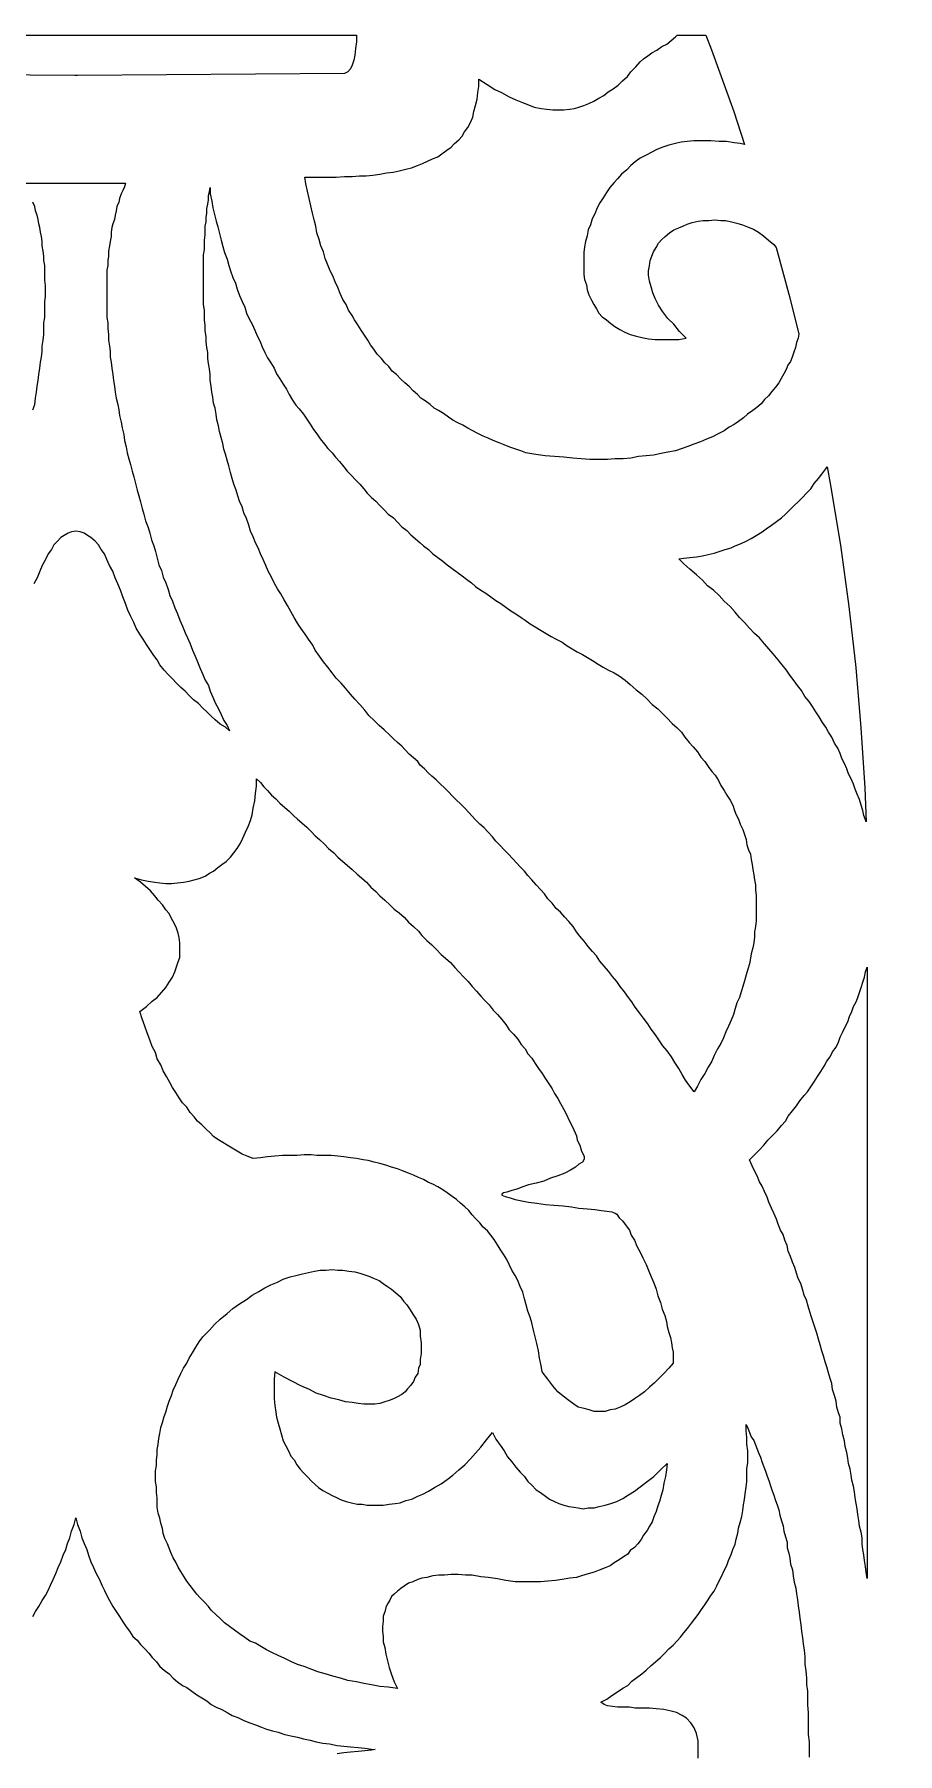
# Model space of a CAD drawing. Extents: x -372 to 372, y -358 to 358.
# Drawn here: x 275.5 to 313.8, y 151.6 to 227.9 of the extents above; entities that cross this region are included whole.
import ezdxf

# ---------------------------------------------------------------- set-up
doc = ezdxf.new("R2010")
doc.units = 0
doc.layers.add('LAYER_1', color=18, linetype='CONTINUOUS')

msp = doc.modelspace()

# ---------------------------------------------------------------- linework, layer by layer
at = {"layer": 'LAYER_1'}
msp.add_lwpolyline([(201.644, 357.491), (-372.5, 357.493), (-372.5, -357.507), (372.5, -357.507), (372.47, 192.482, 0.412235)], format="xyb", close=True, dxfattribs=at)
for points in [[(289.818, 227.825), (289.818, 227.53), (289.781, 227.238), (289.744, 226.946), (289.706, 226.719), (289.632, 226.492), (289.557, 226.33), (289.445, 226.2), (289.296, 226.135), (277.447, 226.038), (277.335, 226.038), (265.448, 226.135), (265.336, 226.2), (265.225, 226.33), (265.113, 226.492), (265.038, 226.719), (265.001, 226.946), (264.964, 227.238), (264.964, 227.53), (264.935, 227.825)], [(305.313, 227.825), (305.566, 227.18), (306.555, 224.438), (307.037, 222.98), (306.839, 223.018), (306.578, 223.051), (306.243, 223.116), (305.908, 223.116), (305.535, 223.148), (304.79, 223.148), (304.492, 223.116), (304.231, 223.083), (303.97, 223.018), (303.672, 222.953), (303.411, 222.856), (303.15, 222.759), (302.889, 222.629), (302.666, 222.499), (302.405, 222.37), (302.181, 222.207), (301.995, 222.045), (301.809, 221.851), (301.585, 221.656), (301.399, 221.462), (301.25, 221.299), (301.063, 221.072), (300.914, 220.845), (300.765, 220.618), (300.616, 220.391), (300.504, 220.164), (300.393, 219.905), (300.281, 219.678), (300.206, 219.418), (300.094, 219.191), (300.057, 218.932), (299.983, 218.672), (299.945, 218.445), (299.908, 218.186), (299.908, 217.926), (299.908, 217.667), (299.908, 217.44), (299.908, 217.213), (299.945, 216.986), (300.02, 216.759), (300.057, 216.532), (300.132, 216.305), (300.244, 216.078), (300.355, 215.883), (300.467, 215.689), (300.579, 215.494), (300.728, 215.332), (300.914, 215.202), (301.101, 215.04), (301.287, 214.91), (301.51, 214.78), (301.734, 214.651), (301.958, 214.553), (302.181, 214.489), (302.479, 214.424), (302.777, 214.359), (303.076, 214.326), (304.119, 214.326), (304.454, 214.391), (304.156, 214.683), (303.895, 215.007), (303.634, 215.267), (303.411, 215.559), (303.225, 215.851), (303.076, 216.143), (302.964, 216.402), (302.889, 216.661), (302.815, 216.921), (302.777, 217.18), (302.777, 217.375), (302.815, 217.602), (302.852, 217.829), (302.926, 218.024), (303.001, 218.218), (303.113, 218.413), (303.225, 218.607), (303.374, 218.77), (303.523, 218.899), (303.709, 219.062), (303.895, 219.191), (304.119, 219.289), (304.305, 219.353), (304.492, 219.451), (304.715, 219.516), (304.976, 219.58), (305.2, 219.613), (305.46, 219.613), (305.721, 219.645), (305.982, 219.613), (306.206, 219.613), (306.466, 219.548), (306.69, 219.483), (306.951, 219.418), (307.174, 219.321), (307.435, 219.224), (307.659, 219.094), (307.882, 218.932), (308.106, 218.737), (308.33, 218.543), (308.437, 218.412), (309.046, 216.18), (309.44, 214.572), (309.41, 214.391), (309.336, 214.197), (309.298, 213.97), (309.224, 213.775), (309.149, 213.548), (309.075, 213.353), (308.963, 213.191), (308.889, 212.997), (308.777, 212.802), (308.665, 212.607), (308.553, 212.413), (308.404, 212.218), (308.255, 212.024), (308.106, 211.829), (307.92, 211.667), (307.771, 211.472), (307.584, 211.31), (307.398, 211.18), (307.174, 211.018), (306.988, 210.856), (306.765, 210.694), (306.578, 210.564), (306.355, 210.434), (306.131, 210.272), (305.87, 210.143), (305.609, 210.013), (305.349, 209.915), (305.088, 209.786), (304.79, 209.688), (304.529, 209.591), (304.268, 209.494), (303.97, 209.397), (303.634, 209.332), (303.336, 209.267), (303.001, 209.202), (302.666, 209.17), (302.33, 209.137), (301.995, 209.072), (301.66, 209.04), (301.287, 209.04), (300.952, 209.007), (300.169, 209.007), (299.796, 209.04), (299.424, 209.072), (299.014, 209.105), (298.604, 209.137), (298.194, 209.17), (297.784, 209.234), (297.337, 209.299), (297.113, 209.397), (296.89, 209.461), (296.629, 209.559), (296.368, 209.656), (296.145, 209.753), (295.884, 209.851), (295.66, 209.948), (295.437, 210.045), (295.176, 210.175), (294.989, 210.272), (294.766, 210.402), (294.542, 210.532), (294.319, 210.629), (294.095, 210.759), (293.909, 210.888), (293.685, 211.051), (293.462, 211.18), (293.275, 211.278), (293.089, 211.44), (292.865, 211.602), (292.679, 211.732), (292.53, 211.894), (292.344, 212.056), (292.157, 212.251), (291.971, 212.413), (291.785, 212.575), (291.599, 212.77), (291.412, 212.932), (291.263, 213.126), (291.077, 213.288), (290.928, 213.483), (290.741, 213.678), (290.592, 213.905), (290.443, 214.099), (290.332, 214.294), (290.183, 214.521), (290.033, 214.748), (289.884, 214.975), (289.735, 215.202), (289.624, 215.397), (289.475, 215.624), (289.363, 215.883), (289.214, 216.11), (289.102, 216.37), (288.99, 216.629), (288.878, 216.889), (288.767, 217.148), (288.655, 217.375), (288.543, 217.667), (288.431, 217.926), (288.357, 218.218), (288.245, 218.478), (288.17, 218.77), (288.059, 219.062), (288.021, 219.353), (287.947, 219.645), (287.872, 219.937), (287.798, 220.262), (287.723, 220.586), (287.649, 220.91), (287.574, 221.234), (287.537, 221.526), (288.916, 221.526), (289.288, 221.559), (289.624, 221.559), (289.959, 221.591), (290.257, 221.591), (290.555, 221.624), (290.853, 221.656), (291.151, 221.721), (291.449, 221.753), (291.71, 221.818), (292.008, 221.883), (292.269, 221.948), (292.53, 222.045), (292.754, 222.143), (292.977, 222.24), (293.201, 222.337), (293.424, 222.434), (293.611, 222.564), (293.834, 222.726), (294.021, 222.856), (294.17, 223.018), (294.356, 223.18), (294.505, 223.343), (294.617, 223.537), (294.766, 223.732), (294.878, 223.959), (294.989, 224.186), (295.027, 224.445), (295.101, 224.705), (295.176, 224.997), (295.213, 225.289), (295.25, 225.548), (295.25, 225.872), (295.623, 225.645), (295.958, 225.418), (296.256, 225.289), (296.592, 225.094), (296.89, 224.964), (297.188, 224.835), (297.449, 224.737), (297.71, 224.64), (298.008, 224.575), (298.269, 224.543), (298.529, 224.51), (299.014, 224.51), (299.275, 224.543), (299.498, 224.575), (299.685, 224.64), (299.908, 224.705), (300.132, 224.802), (300.355, 224.899), (300.579, 225.029), (300.802, 225.159), (300.989, 225.321), (301.212, 225.451), (301.436, 225.613), (301.622, 225.807), (301.846, 226.002), (301.995, 226.197), (302.218, 226.424), (302.405, 226.651), (302.554, 226.78), (302.74, 226.91), (302.926, 227.04), (303.15, 227.17), (303.374, 227.332), (303.597, 227.429), (303.784, 227.591), (303.97, 227.753), (304.052, 227.825)], [(283.334, 220.784), (283.409, 220.459), (283.446, 220.167), (283.521, 219.876), (283.595, 219.584), (283.67, 219.324), (283.744, 219.032), (283.819, 218.74), (283.893, 218.449), (283.968, 218.189), (284.08, 217.897), (284.154, 217.605), (284.229, 217.378), (284.34, 217.086), (284.452, 216.827), (284.527, 216.567), (284.639, 216.276), (284.75, 216.016), (284.862, 215.757), (284.937, 215.497), (285.048, 215.27), (285.198, 215.011), (285.309, 214.751), (285.421, 214.492), (285.533, 214.265), (285.645, 214.005), (285.756, 213.746), (285.868, 213.519), (286.017, 213.292), (286.166, 213.065), (286.278, 212.805), (286.427, 212.578), (286.576, 212.351), (286.725, 212.124), (286.837, 211.897), (286.986, 211.638), (287.135, 211.411), (287.284, 211.248), (287.471, 211.021), (287.62, 210.794), (287.769, 210.567), (287.918, 210.34), (288.067, 210.146), (288.216, 209.919), (288.402, 209.692), (288.551, 209.497), (288.738, 209.303), (288.887, 209.108), (289.073, 208.913), (289.259, 208.686), (289.408, 208.492), (289.595, 208.297), (289.781, 208.103), (289.967, 207.908), (290.153, 207.713), (290.303, 207.519), (290.489, 207.324), (290.675, 207.162), (290.861, 206.967), (291.048, 206.773), (291.234, 206.578), (291.458, 206.416), (291.644, 206.221), (291.83, 206.027), (292.054, 205.865), (292.24, 205.67), (292.427, 205.508), (292.65, 205.313), (292.799, 205.184), (293.023, 205.021), (293.209, 204.827), (293.433, 204.665), (293.656, 204.503), (293.843, 204.34), (294.066, 204.178), (294.29, 204.016), (294.513, 203.854), (294.7, 203.692), (294.923, 203.53), (295.109, 203.367), (295.333, 203.205), (295.557, 203.075), (295.78, 202.913), (296.004, 202.751), (296.227, 202.621), (296.451, 202.459), (296.675, 202.297), (296.898, 202.167), (297.122, 202.005), (297.308, 201.875), (297.532, 201.713), (297.755, 201.584), (298.016, 201.421), (298.24, 201.292), (298.463, 201.162), (298.687, 201.032), (298.948, 200.902), (299.171, 200.74), (299.395, 200.611), (299.618, 200.481), (299.842, 200.351), (300.065, 200.221), (300.289, 200.092), (300.55, 199.93), (300.773, 199.8), (300.997, 199.67), (301.258, 199.54), (301.481, 199.411), (301.742, 199.216), (301.966, 199.021), (302.227, 198.794), (302.488, 198.6), (302.711, 198.373), (302.935, 198.146), (303.196, 197.951), (303.419, 197.724), (303.605, 197.529), (303.829, 197.302), (304.053, 197.108), (304.239, 196.913), (304.388, 196.686), (304.574, 196.459), (304.761, 196.265), (304.947, 196.038), (305.096, 195.811), (305.282, 195.616), (305.431, 195.389), (305.58, 195.162), (305.729, 195), (305.879, 194.773), (305.99, 194.546), (306.139, 194.319), (306.251, 194.124), (306.4, 193.897), (306.512, 193.67), (306.587, 193.443), (306.661, 193.248), (306.773, 193.054), (306.847, 192.827), (306.959, 192.6), (307.034, 192.373), (307.108, 192.146), (307.145, 191.919), (307.22, 191.692), (307.295, 191.497), (307.332, 191.27), (307.369, 191.043), (307.406, 190.816), (307.444, 190.589), (307.481, 190.362), (307.518, 190.135), (307.518, 189.908), (307.555, 189.681), (307.555, 189.454), (307.555, 189.227), (307.555, 189), (307.555, 188.773), (307.555, 188.546), (307.518, 188.286), (307.481, 188.059), (307.481, 187.832), (307.444, 187.573), (307.406, 187.346), (307.332, 187.086), (307.295, 186.892), (307.257, 186.632), (307.183, 186.405), (307.108, 186.146), (307.034, 185.886), (306.959, 185.627), (306.885, 185.4), (306.81, 185.14), (306.698, 184.913), (306.624, 184.654), (306.549, 184.394), (306.437, 184.135), (306.326, 183.875), (306.214, 183.616), (306.102, 183.356), (305.99, 183.097), (305.841, 182.87), (305.692, 182.578), (305.58, 182.319), (305.431, 182.059), (305.282, 181.767), (305.096, 181.508), (304.947, 181.216), (304.798, 180.956), (304.612, 181.216), (304.425, 181.475), (304.276, 181.735), (304.127, 181.994), (303.941, 182.254), (303.792, 182.513), (303.605, 182.773), (303.419, 183), (303.27, 183.227), (303.084, 183.486), (302.897, 183.746), (302.748, 183.973), (302.562, 184.232), (302.376, 184.459), (302.189, 184.719), (302.04, 184.946), (301.891, 185.14), (301.705, 185.4), (301.519, 185.627), (301.37, 185.854), (301.183, 186.081), (300.997, 186.308), (300.811, 186.535), (300.624, 186.762), (300.475, 186.989), (300.289, 187.183), (300.103, 187.411), (299.916, 187.638), (299.73, 187.865), (299.581, 188.059), (299.432, 188.286), (299.246, 188.513), (299.059, 188.708), (298.873, 188.935), (298.687, 189.097), (298.5, 189.324), (298.314, 189.519), (298.165, 189.746), (297.979, 189.94), (297.792, 190.135), (297.606, 190.362), (297.42, 190.556), (297.271, 190.751), (297.084, 190.946), (296.935, 191.108), (296.749, 191.302), (296.563, 191.497), (296.376, 191.692), (296.19, 191.886), (296.004, 192.081), (295.855, 192.275), (295.668, 192.47), (295.482, 192.665), (295.296, 192.827), (295.109, 193.021), (294.96, 193.184), (294.811, 193.346), (294.625, 193.54), (294.439, 193.735), (294.252, 193.897), (294.066, 194.092), (293.917, 194.254), (293.731, 194.448), (293.544, 194.611), (293.358, 194.805), (293.172, 194.967), (293.023, 195.097), (292.836, 195.292), (292.65, 195.454), (292.538, 195.616), (292.352, 195.778), (292.166, 195.94), (291.979, 196.135), (291.83, 196.297), (291.644, 196.459), (291.458, 196.621), (291.309, 196.784), (291.048, 197.011), (290.824, 197.205), (290.601, 197.432), (290.377, 197.659), (290.191, 197.886), (289.967, 198.146), (289.744, 198.373), (289.557, 198.6), (289.334, 198.859), (289.147, 199.086), (288.924, 199.313), (288.738, 199.54), (288.551, 199.8), (288.365, 200.027), (288.179, 200.286), (287.992, 200.546), (287.88, 200.773), (287.694, 201.032), (287.545, 201.259), (287.359, 201.519), (287.21, 201.746), (287.061, 202.005), (286.912, 202.265), (286.763, 202.524), (286.614, 202.784), (286.464, 203.043), (286.315, 203.27), (286.166, 203.53), (286.055, 203.789), (285.906, 204.048), (285.794, 204.308), (285.682, 204.567), (285.57, 204.827), (285.458, 205.086), (285.347, 205.313), (285.235, 205.573), (285.123, 205.832), (285.048, 206.092), (284.937, 206.384), (284.825, 206.643), (284.75, 206.903), (284.639, 207.162), (284.564, 207.389), (284.49, 207.648), (284.378, 207.908), (284.303, 208.167), (284.229, 208.427), (284.154, 208.719), (284.08, 208.978), (284.005, 209.238), (283.931, 209.465), (283.893, 209.724), (283.819, 209.984), (283.744, 210.243), (283.707, 210.503), (283.632, 210.762), (283.595, 211.021), (283.558, 211.281), (283.483, 211.508), (283.446, 211.767), (283.409, 211.994), (283.372, 212.254), (283.334, 212.513), (283.334, 212.773), (283.297, 213.032), (283.26, 213.259), (283.223, 213.486), (283.223, 213.746), (283.185, 213.973), (283.148, 214.232), (283.148, 214.459), (283.111, 214.719), (283.111, 214.946), (283.074, 215.205), (283.074, 215.4), (283.074, 215.627), (283.036, 215.886), (283.036, 216.113), (283.036, 216.34), (283.036, 216.567), (283.036, 216.794), (283.036, 217.022), (283.036, 217.249), (283.036, 217.443), (283.036, 217.67), (283.036, 217.897), (283.036, 218.092), (283.074, 218.319), (283.074, 218.546), (283.074, 218.74), (283.111, 218.967), (283.111, 219.162), (283.111, 219.357), (283.148, 219.551), (283.148, 219.746), (283.185, 219.94), (283.185, 220.135), (283.223, 220.33), (283.26, 220.524), (283.26, 220.719), (283.297, 220.881), (283.334, 221.076)], [(310.84, 207.937), (311.289, 205.207), (311.664, 202.489), (311.969, 199.787), (312.203, 197.103), (312.37, 194.44), (312.427, 192.937), (312.4, 193.021), (312.325, 193.216), (312.288, 193.443), (312.213, 193.67), (312.139, 193.929), (312.027, 194.156), (311.952, 194.384), (311.878, 194.611), (311.766, 194.838), (311.654, 195.065), (311.58, 195.292), (311.468, 195.519), (311.356, 195.746), (311.282, 195.973), (311.17, 196.2), (311.021, 196.427), (310.909, 196.686), (310.76, 196.913), (310.648, 197.14), (310.499, 197.335), (310.35, 197.594), (310.201, 197.821), (310.052, 198.048), (309.903, 198.275), (309.717, 198.502), (309.568, 198.762), (309.381, 198.989), (309.232, 199.184), (309.046, 199.443), (308.897, 199.67), (308.71, 199.897), (308.524, 200.124), (308.301, 200.384), (308.114, 200.611), (307.928, 200.838), (307.704, 201.097), (307.481, 201.292), (307.257, 201.519), (307.034, 201.778), (306.81, 202.005), (306.624, 202.232), (306.4, 202.492), (306.139, 202.719), (305.916, 202.978), (305.655, 203.205), (305.394, 203.4), (305.171, 203.659), (304.91, 203.886), (304.612, 204.146), (304.351, 204.373), (304.127, 204.6), (304.351, 204.632), (304.612, 204.665), (304.91, 204.697), (305.171, 204.73), (305.431, 204.794), (305.692, 204.859), (305.916, 204.924), (306.177, 205.021), (306.437, 205.086), (306.624, 205.184), (306.885, 205.281), (307.108, 205.378), (307.332, 205.508), (307.555, 205.638), (307.816, 205.8), (308.003, 205.93), (308.226, 206.092), (308.45, 206.254), (308.673, 206.416), (308.86, 206.578), (309.046, 206.773), (309.232, 206.967), (309.418, 207.13), (309.605, 207.324), (309.791, 207.519), (309.977, 207.713), (310.126, 207.94), (310.313, 208.167), (310.462, 208.362), (310.648, 208.589), (310.699, 208.678)], [(285.57, 194.675), (285.719, 194.481), (285.868, 194.319), (286.055, 194.124), (286.241, 193.962), (286.427, 193.767), (286.651, 193.573), (286.837, 193.411), (287.023, 193.216), (287.21, 193.054), (287.396, 192.892), (287.62, 192.697), (287.806, 192.502), (287.992, 192.308), (288.179, 192.146), (288.402, 191.951), (288.588, 191.756), (288.812, 191.562), (288.998, 191.367), (289.222, 191.173), (289.408, 191.011), (289.632, 190.816), (289.855, 190.621), (290.042, 190.459), (290.265, 190.265), (290.452, 190.038), (290.675, 189.843), (290.861, 189.648), (291.085, 189.454), (291.309, 189.259), (291.495, 189.065), (291.719, 188.902), (291.942, 188.708), (292.128, 188.481), (292.352, 188.286), (292.576, 188.092), (292.725, 187.897), (292.948, 187.67), (293.172, 187.475), (293.358, 187.281), (293.582, 187.054), (293.768, 186.892), (293.992, 186.697), (294.178, 186.47), (294.364, 186.275), (294.588, 186.048), (294.774, 185.854), (294.96, 185.627), (295.147, 185.432), (295.333, 185.205), (295.519, 185.01), (295.706, 184.816), (295.892, 184.589), (296.078, 184.394), (296.265, 184.167), (296.451, 183.94), (296.6, 183.713), (296.786, 183.519), (296.973, 183.292), (297.122, 183.065), (297.308, 182.87), (297.42, 182.643), (297.606, 182.448), (297.755, 182.221), (297.904, 181.994), (298.053, 181.767), (298.202, 181.54), (298.351, 181.313), (298.5, 181.086), (298.612, 180.892), (298.761, 180.665), (298.873, 180.437), (299.022, 180.178), (299.134, 179.951), (299.246, 179.724), (299.357, 179.497), (299.469, 179.27), (299.581, 179.01), (299.618, 178.816), (299.73, 178.589), (299.805, 178.329), (299.916, 178.102), (299.916, 177.973), (299.842, 177.843), (299.693, 177.746), (299.544, 177.616), (299.32, 177.486), (299.059, 177.356), (298.761, 177.227), (298.426, 177.129), (298.128, 177), (297.792, 176.902), (297.457, 176.837), (297.196, 176.74), (296.935, 176.643), (296.712, 176.578), (296.488, 176.513), (296.339, 176.481), (296.265, 176.416), (296.265, 176.383), (296.414, 176.319), (296.637, 176.254), (296.861, 176.189), (297.159, 176.124), (297.457, 176.059), (297.83, 176.027), (298.202, 175.962), (298.575, 175.929), (298.985, 175.897), (299.357, 175.864), (299.693, 175.8), (300.065, 175.767), (300.401, 175.735), (300.699, 175.702), (300.923, 175.67), (301.146, 175.637), (301.295, 175.573), (301.37, 175.54), (301.481, 175.378), (301.631, 175.216), (301.78, 175.021), (301.929, 174.827), (302.003, 174.6), (302.152, 174.373), (302.264, 174.113), (302.413, 173.854), (302.525, 173.594), (302.674, 173.302), (302.786, 173.01), (302.897, 172.751), (303.009, 172.491), (303.121, 172.2), (303.196, 171.908), (303.307, 171.616), (303.382, 171.324), (303.494, 171.032), (303.568, 170.773), (303.605, 170.546), (303.68, 170.286), (303.755, 170.059), (303.792, 169.832), (303.829, 169.605), (303.866, 169.41), (303.866, 169.216), (303.866, 169.054), (303.866, 168.924), (303.68, 168.697), (303.456, 168.47), (303.233, 168.243), (303.047, 168.048), (302.823, 167.854), (302.599, 167.659), (302.376, 167.497), (302.152, 167.335), (301.966, 167.205), (301.742, 167.075), (301.519, 166.978), (301.295, 166.881), (301.072, 166.848), (300.848, 166.783), (300.364, 166.783), (300.14, 166.848), (299.916, 166.913), (299.656, 166.978), (299.469, 167.108), (299.246, 167.27), (298.985, 167.464), (298.761, 167.659), (298.538, 167.918), (298.314, 168.21), (298.053, 168.535), (298.016, 168.827), (297.941, 169.151), (297.904, 169.475), (297.83, 169.8), (297.755, 170.091), (297.681, 170.383), (297.606, 170.708), (297.532, 170.967), (297.42, 171.227), (297.345, 171.519), (297.271, 171.778), (297.196, 172.07), (297.084, 172.329), (296.973, 172.589), (296.861, 172.816), (296.712, 173.043), (296.6, 173.302), (296.488, 173.529), (296.339, 173.756), (296.19, 173.983), (296.078, 174.178), (295.929, 174.405), (295.78, 174.6), (295.631, 174.794), (295.445, 174.956), (295.296, 175.151), (295.109, 175.346), (294.96, 175.508), (294.811, 175.702), (294.625, 175.864), (294.439, 176.027), (294.252, 176.189), (294.066, 176.319), (293.843, 176.481), (293.656, 176.61), (293.433, 176.74), (293.209, 176.87), (293.023, 176.935), (292.799, 177.064), (292.576, 177.162), (292.352, 177.259), (292.128, 177.356), (291.868, 177.454), (291.644, 177.551), (291.383, 177.616), (291.122, 177.713), (290.861, 177.778), (290.601, 177.843), (290.34, 177.908), (290.116, 177.94), (289.818, 178.005), (289.557, 178.037), (289.259, 178.07), (288.998, 178.102), (288.7, 178.135), (288.067, 178.135), (287.806, 178.167), (287.508, 178.167), (287.172, 178.135), (286.539, 178.135), (286.204, 178.102), (285.868, 178.07), (285.57, 178.037), (285.235, 178.005), (284.974, 178.102), (284.75, 178.2), (284.527, 178.329), (284.303, 178.459), (284.08, 178.589), (283.893, 178.719), (283.67, 178.848), (283.483, 178.978), (283.334, 179.14), (283.148, 179.302), (282.962, 179.497), (282.775, 179.659), (282.626, 179.854), (282.44, 180.048), (282.291, 180.275), (282.105, 180.47), (281.956, 180.697), (281.807, 180.924), (281.658, 181.151), (281.546, 181.378), (281.397, 181.637), (281.248, 181.897), (281.136, 182.156), (280.987, 182.416), (280.912, 182.708), (280.763, 182.967), (280.651, 183.259), (280.54, 183.583), (280.428, 183.875), (280.316, 184.2), (280.204, 184.524), (280.502, 184.751), (280.763, 184.978), (280.987, 185.14), (281.173, 185.367), (281.359, 185.594), (281.508, 185.821), (281.658, 186.048), (281.769, 186.275), (281.844, 186.502), (281.918, 186.729), (281.993, 186.924), (281.993, 187.119), (281.993, 187.346), (281.993, 187.573), (281.956, 187.8), (281.918, 187.994), (281.844, 188.221), (281.732, 188.448), (281.62, 188.643), (281.508, 188.87), (281.359, 189.032), (281.21, 189.259), (281.024, 189.454), (280.875, 189.648), (280.689, 189.875), (280.465, 190.07), (280.242, 190.265), (279.981, 190.459), (280.279, 190.362), (280.577, 190.297), (280.875, 190.265), (281.099, 190.232), (281.359, 190.2), (281.62, 190.2), (281.881, 190.232), (282.142, 190.265), (282.403, 190.297), (282.626, 190.362), (282.85, 190.427), (283.111, 190.524), (283.297, 190.654), (283.483, 190.751), (283.67, 190.913), (283.856, 191.043), (284.042, 191.173), (284.229, 191.367), (284.378, 191.562), (284.527, 191.756), (284.676, 191.984), (284.788, 192.211), (284.899, 192.47), (285.011, 192.729), (285.123, 192.989), (285.198, 193.248), (285.235, 193.54), (285.309, 193.865), (285.347, 194.189), (285.384, 194.513), (285.384, 194.838)], [(312.472, 159.371), (312.437, 159.648), (312.4, 159.908), (312.362, 160.167), (312.325, 160.427), (312.288, 160.654), (312.25, 160.913), (312.25, 161.172), (312.213, 161.432), (312.139, 161.691), (312.101, 161.951), (312.064, 162.21), (312.027, 162.47), (311.99, 162.697), (311.952, 162.956), (311.915, 163.216), (311.878, 163.475), (311.803, 163.735), (311.766, 163.962), (311.729, 164.221), (311.654, 164.481), (311.617, 164.708), (311.58, 164.967), (311.505, 165.227), (311.468, 165.486), (311.393, 165.745), (311.356, 166.005), (311.282, 166.264), (311.282, 166.524), (311.207, 166.718), (311.133, 166.978), (311.095, 167.237), (311.021, 167.497), (310.946, 167.756), (310.909, 168.016), (310.834, 168.243), (310.76, 168.502), (310.685, 168.762), (310.611, 168.989), (310.536, 169.248), (310.462, 169.475), (310.387, 169.735), (310.313, 169.994), (310.238, 170.254), (310.164, 170.481), (310.089, 170.74), (310.015, 170.967), (309.94, 171.194), (309.866, 171.454), (309.791, 171.713), (309.679, 171.94), (309.605, 172.2), (309.53, 172.459), (309.418, 172.686), (309.344, 172.913), (309.269, 173.173), (309.158, 173.4), (309.083, 173.659), (308.971, 173.886), (308.934, 174.146), (308.822, 174.373), (308.748, 174.632), (308.636, 174.827), (308.524, 175.086), (308.45, 175.313), (308.338, 175.573), (308.226, 175.8), (308.114, 176.059), (308.04, 176.286), (307.928, 176.546), (307.816, 176.773), (307.704, 176.967), (307.593, 177.227), (307.481, 177.454), (307.369, 177.681), (307.257, 177.94), (307.481, 178.167), (307.667, 178.362), (307.891, 178.589), (308.077, 178.816), (308.263, 179.01), (308.487, 179.237), (308.673, 179.465), (308.86, 179.659), (308.971, 179.886), (309.158, 180.113), (309.344, 180.34), (309.493, 180.567), (309.679, 180.794), (309.828, 180.956), (309.977, 181.183), (310.126, 181.41), (310.276, 181.637), (310.425, 181.865), (310.574, 182.092), (310.685, 182.319), (310.834, 182.513), (310.946, 182.74), (311.095, 182.935), (311.207, 183.162), (311.282, 183.389), (311.393, 183.616), (311.505, 183.843), (311.617, 184.07), (311.692, 184.297), (311.803, 184.524), (311.878, 184.751), (311.99, 184.946), (312.064, 185.14), (312.139, 185.367), (312.213, 185.594), (312.288, 185.821), (312.362, 186.048), (312.4, 186.275), (312.471, 186.494)], [(288.998, 173.043), (289.222, 173.043), (289.483, 173.01), (289.744, 172.978), (289.967, 172.913), (290.191, 172.848), (290.377, 172.783), (290.601, 172.686), (290.824, 172.589), (291.011, 172.459), (291.197, 172.329), (291.383, 172.2), (291.569, 172.037), (291.756, 171.875), (291.905, 171.681), (292.054, 171.519), (292.203, 171.291), (292.315, 171.097), (292.464, 170.87), (292.576, 170.643), (292.65, 170.383), (292.65, 170.124), (292.687, 169.832), (292.687, 169.573), (292.687, 169.346), (292.65, 169.086), (292.65, 168.859), (292.576, 168.697), (292.538, 168.47), (292.427, 168.308), (292.352, 168.113), (292.24, 167.951), (292.091, 167.789), (291.979, 167.659), (291.83, 167.529), (291.644, 167.432), (291.458, 167.335), (291.271, 167.27), (291.085, 167.205), (290.861, 167.14), (290.638, 167.108), (290.153, 167.108), (289.893, 167.14), (289.632, 167.173), (289.334, 167.205), (289.036, 167.302), (288.7, 167.367), (288.365, 167.497), (288.03, 167.594), (287.731, 167.756), (287.359, 167.918), (286.986, 168.113), (286.614, 168.308), (286.204, 168.535), (286.166, 168.21), (286.166, 167.918), (286.166, 167.627), (286.166, 167.335), (286.204, 167.043), (286.241, 166.751), (286.278, 166.524), (286.353, 166.264), (286.427, 166.005), (286.502, 165.745), (286.576, 165.486), (286.688, 165.259), (286.8, 165.032), (286.912, 164.805), (287.061, 164.643), (287.172, 164.416), (287.322, 164.221), (287.471, 164.059), (287.657, 163.864), (287.806, 163.702), (287.992, 163.54), (288.141, 163.41), (288.328, 163.281), (288.551, 163.151), (288.738, 163.054), (288.961, 162.956), (289.147, 162.859), (289.371, 162.794), (289.595, 162.729), (289.855, 162.664), (290.079, 162.664), (290.303, 162.632), (291.011, 162.632), (291.271, 162.664), (291.532, 162.697), (291.756, 162.729), (292.017, 162.827), (292.277, 162.891), (292.538, 163.021), (292.762, 163.118), (293.023, 163.248), (293.284, 163.41), (293.582, 163.573), (293.843, 163.767), (294.103, 163.962), (294.364, 164.189), (294.625, 164.416), (294.886, 164.675), (295.109, 164.935), (295.333, 165.194), (295.594, 165.518), (295.855, 165.843), (296.004, 165.551), (296.19, 165.291), (296.376, 165.032), (296.525, 164.773), (296.712, 164.545), (296.898, 164.318), (297.084, 164.091), (297.271, 163.897), (297.42, 163.67), (297.606, 163.508), (297.792, 163.313), (297.979, 163.183), (298.202, 163.021), (298.389, 162.891), (298.612, 162.794), (298.799, 162.697), (299.022, 162.632), (299.246, 162.567), (299.469, 162.535), (299.656, 162.502), (299.879, 162.47), (300.103, 162.502), (300.364, 162.502), (300.587, 162.567), (300.848, 162.632), (301.109, 162.697), (301.37, 162.794), (301.631, 162.924), (301.891, 163.086), (302.152, 163.248), (302.413, 163.443), (302.711, 163.67), (303.009, 163.897), (303.307, 164.189), (303.605, 164.481), (303.568, 164.189), (303.531, 163.897), (303.456, 163.605), (303.419, 163.313), (303.345, 163.054), (303.27, 162.794), (303.196, 162.6), (303.121, 162.34), (303.009, 162.113), (302.935, 161.886), (302.823, 161.691), (302.711, 161.497), (302.562, 161.302), (302.45, 161.108), (302.301, 160.913), (302.152, 160.751), (301.966, 160.621), (301.854, 160.459), (301.668, 160.329), (301.481, 160.2), (301.258, 160.07), (301.072, 159.94), (300.848, 159.843), (300.587, 159.745), (300.364, 159.648), (300.103, 159.583), (299.805, 159.486), (299.581, 159.421), (299.283, 159.389), (298.948, 159.324), (298.649, 159.291), (298.314, 159.259), (297.979, 159.227), (296.861, 159.227), (296.451, 159.291), (296.078, 159.356), (295.668, 159.421), (295.333, 159.454), (294.96, 159.518), (294.662, 159.518), (294.327, 159.551), (294.029, 159.551), (293.731, 159.518), (293.47, 159.518), (293.209, 159.486), (292.948, 159.421), (292.725, 159.389), (292.538, 159.324), (292.315, 159.227), (292.128, 159.162), (291.942, 159.032), (291.793, 158.935), (291.644, 158.805), (291.495, 158.675), (291.383, 158.578), (291.309, 158.416), (291.197, 158.254), (291.122, 158.091), (291.085, 157.897), (291.011, 157.702), (291.011, 157.475), (290.973, 157.248), (290.973, 157.021), (291.011, 156.794), (291.011, 156.567), (291.085, 156.308), (291.122, 156.016), (291.197, 155.724), (291.271, 155.432), (291.383, 155.108), (291.495, 154.783), (291.644, 154.491), (291.234, 154.556), (290.861, 154.589), (290.489, 154.654), (290.153, 154.718), (289.818, 154.783), (289.445, 154.848), (289.11, 154.945), (288.775, 155.043), (288.439, 155.14), (288.104, 155.237), (287.843, 155.335), (287.508, 155.464), (287.21, 155.562), (286.912, 155.691), (286.651, 155.821), (286.353, 155.951), (286.092, 156.081), (285.831, 156.21), (285.607, 156.34), (285.347, 156.502), (285.086, 156.599), (284.862, 156.762), (284.639, 156.924), (284.415, 157.086), (284.191, 157.248), (283.968, 157.41), (283.782, 157.605), (283.595, 157.767), (283.372, 157.962), (283.26, 158.124), (283.074, 158.318), (282.887, 158.513), (282.738, 158.675), (282.589, 158.87), (282.44, 159.064), (282.291, 159.259), (282.179, 159.454), (282.03, 159.681), (281.918, 159.875), (281.807, 160.102), (281.695, 160.297), (281.583, 160.524), (281.508, 160.718), (281.434, 160.913), (281.322, 161.14), (281.248, 161.367), (281.21, 161.594), (281.136, 161.821), (281.099, 162.048), (281.024, 162.275), (280.987, 162.535), (280.987, 162.729), (280.987, 162.956), (280.95, 163.183), (280.95, 163.443), (280.912, 163.67), (280.912, 163.897), (280.912, 164.156), (280.95, 164.383), (280.95, 164.643), (280.987, 164.837), (280.987, 165.097), (281.024, 165.324), (281.061, 165.583), (281.099, 165.81), (281.136, 166.07), (281.21, 166.297), (281.285, 166.556), (281.359, 166.751), (281.434, 167.01), (281.508, 167.237), (281.62, 167.497), (281.695, 167.724), (281.807, 167.983), (281.918, 168.21), (282.03, 168.47), (282.142, 168.697), (282.291, 168.924), (282.403, 169.151), (282.552, 169.378), (282.701, 169.637), (282.85, 169.864), (282.999, 170.091), (283.297, 170.383), (283.521, 170.643), (283.782, 170.87), (284.08, 171.129), (284.34, 171.356), (284.639, 171.551), (284.937, 171.746), (285.198, 171.94), (285.496, 172.102), (285.756, 172.264), (286.017, 172.394), (286.315, 172.524), (286.576, 172.654), (286.874, 172.751), (287.135, 172.816), (287.433, 172.881), (287.694, 172.946), (287.955, 173.01), (288.216, 173.043), (288.477, 173.043), (288.738, 173.075)]]:
    msp.add_lwpolyline(points, close=True, dxfattribs=at)
for points in [[(275.174, 221.27), (279.571, 221.27), (279.534, 221.108), (279.459, 220.946), (279.384, 220.784), (279.31, 220.589), (279.273, 220.427), (279.198, 220.232), (279.161, 220.038), (279.124, 219.843), (279.086, 219.649), (279.012, 219.454), (278.975, 219.292), (278.937, 219.097), (278.937, 218.903), (278.9, 218.676), (278.863, 218.481), (278.826, 218.254), (278.826, 218.027), (278.788, 217.832), (278.788, 217.605), (278.751, 217.411), (278.751, 217.184), (278.751, 216.957), (278.751, 216.73), (278.751, 216.47), (278.751, 216.243), (278.751, 216.016), (278.751, 215.757), (278.751, 215.53), (278.751, 215.303), (278.788, 215.076), (278.788, 214.816), (278.826, 214.557), (278.826, 214.297), (278.863, 214.038), (278.9, 213.811), (278.9, 213.551), (278.937, 213.324), (278.975, 213.065), (279.012, 212.773), (279.049, 212.513), (279.086, 212.254), (279.124, 211.994), (279.161, 211.735), (279.235, 211.443), (279.273, 211.216), (279.31, 210.957), (279.384, 210.665), (279.422, 210.405), (279.496, 210.113), (279.534, 209.854), (279.608, 209.562), (279.645, 209.303), (279.72, 209.043), (279.794, 208.784), (279.869, 208.492), (279.943, 208.232), (280.018, 207.94), (280.092, 207.648), (280.167, 207.389), (280.242, 207.13), (280.316, 206.838), (280.391, 206.578), (280.465, 206.286), (280.577, 205.994), (280.651, 205.735), (280.726, 205.443), (280.838, 205.184), (280.912, 204.924), (280.987, 204.632), (281.061, 204.34), (281.173, 204.081), (281.248, 203.789), (281.359, 203.53), (281.471, 203.238), (281.546, 202.978), (281.658, 202.719), (281.769, 202.427), (281.881, 202.167), (281.993, 201.875), (282.105, 201.616), (282.216, 201.324), (282.328, 201.097), (282.44, 200.838), (282.552, 200.546), (282.664, 200.286), (282.775, 200.027), (282.887, 199.735), (282.999, 199.475), (283.111, 199.216), (283.26, 198.989), (283.334, 198.729), (283.446, 198.47), (283.558, 198.211), (283.707, 197.951), (283.819, 197.692), (283.931, 197.432), (284.08, 197.205), (284.191, 196.978), (284.005, 197.14), (283.782, 197.27), (283.558, 197.465), (283.372, 197.627), (283.185, 197.821), (282.999, 197.984), (282.813, 198.178), (282.589, 198.34), (282.403, 198.535), (282.216, 198.729), (282.03, 198.892), (281.844, 199.086), (281.658, 199.281), (281.471, 199.475), (281.285, 199.67), (281.099, 199.897), (280.987, 200.124), (280.838, 200.319), (280.651, 200.578), (280.502, 200.805), (280.353, 201.032), (280.204, 201.259), (280.055, 201.519), (279.943, 201.778), (279.794, 202.07), (279.683, 202.33), (279.571, 202.621), (279.459, 202.913), (279.347, 203.205), (279.235, 203.497), (279.124, 203.757), (279.012, 204.048), (278.863, 204.308), (278.751, 204.567), (278.639, 204.827), (278.49, 205.021), (278.378, 205.216), (278.229, 205.378), (278.043, 205.54), (277.894, 205.638), (277.745, 205.735), (277.559, 205.8), (277.372, 205.832), (277.186, 205.8), (277.037, 205.735), (276.851, 205.638), (276.702, 205.54), (276.552, 205.378), (276.403, 205.216), (276.292, 205.021), (276.143, 204.827), (276.031, 204.567), (275.882, 204.308), (275.77, 204.048), (275.658, 203.757), (275.509, 203.497)], [(275.472, 211.216), (275.546, 211.443), (275.584, 211.735), (275.621, 211.994), (275.658, 212.254), (275.695, 212.513), (275.733, 212.773), (275.77, 213.065), (275.807, 213.324), (275.844, 213.551), (275.882, 213.811), (275.882, 214.038), (275.919, 214.297), (275.956, 214.557), (275.956, 214.816), (275.956, 215.076), (275.994, 215.303), (275.994, 215.53), (275.994, 215.757), (275.994, 216.016), (276.031, 216.243), (276.031, 216.47), (276.031, 216.73), (275.994, 216.957), (275.994, 217.184), (275.994, 217.411), (275.994, 217.605), (275.956, 217.832), (275.956, 218.027), (275.919, 218.254), (275.882, 218.481), (275.882, 218.676), (275.844, 218.903), (275.807, 219.097), (275.77, 219.292), (275.733, 219.454), (275.695, 219.649), (275.658, 219.843), (275.584, 220.038), (275.546, 220.232), (275.472, 220.427)], [(304.984, 151.409), (304.984, 151.766), (304.984, 151.788), (304.984, 151.81), (304.984, 152.167), (304.91, 152.491), (304.798, 152.751), (304.649, 152.978), (304.463, 153.172), (304.276, 153.302), (304.015, 153.432), (303.717, 153.497), (303.456, 153.562), (303.121, 153.594), (302.823, 153.626), (302.189, 153.626), (301.929, 153.659), (301.407, 153.659), (301.183, 153.691), (300.96, 153.724), (300.811, 153.789), (300.662, 153.886), (300.923, 154.016), (301.146, 154.178), (301.407, 154.34), (301.631, 154.502), (301.854, 154.632), (302.04, 154.826), (302.264, 154.989), (302.488, 155.151), (302.674, 155.313), (302.897, 155.508), (303.084, 155.67), (303.307, 155.864), (303.494, 156.059), (303.68, 156.254), (303.866, 156.416), (304.053, 156.61), (304.202, 156.772), (304.351, 156.967), (304.5, 157.162), (304.686, 157.389), (304.835, 157.583), (304.984, 157.778), (305.133, 158.005), (305.282, 158.199), (305.431, 158.427), (305.543, 158.621), (305.692, 158.816), (305.804, 159.043), (305.916, 159.27), (306.028, 159.497), (306.139, 159.724), (306.251, 159.951), (306.326, 160.178), (306.437, 160.437), (306.512, 160.664), (306.624, 160.891), (306.661, 161.118), (306.736, 161.378), (306.773, 161.605), (306.847, 161.864), (306.922, 162.124), (306.959, 162.383), (306.996, 162.643), (307.034, 162.87), (307.071, 163.129), (307.108, 163.421), (307.145, 163.681), (307.145, 163.972), (307.145, 164.232), (307.183, 164.524), (307.183, 164.783), (307.183, 165.043), (307.145, 165.335), (307.145, 165.627), (307.108, 165.918), (307.108, 166.21), (307.183, 166.048), (307.257, 165.854), (307.332, 165.659), (307.444, 165.497), (307.518, 165.302), (307.593, 165.108), (307.667, 164.913), (307.742, 164.751), (307.816, 164.524), (307.891, 164.329), (307.965, 164.135), (308.04, 163.908), (308.114, 163.713), (308.189, 163.486), (308.263, 163.259), (308.338, 163.064), (308.412, 162.837), (308.487, 162.643), (308.561, 162.416), (308.599, 162.189), (308.673, 161.929), (308.748, 161.702), (308.785, 161.475), (308.86, 161.216), (308.934, 160.989), (308.934, 160.729), (309.009, 160.502), (309.046, 160.275), (309.083, 160.016), (309.158, 159.756), (309.195, 159.497), (309.232, 159.205), (309.307, 158.945), (309.344, 158.686), (309.381, 158.427), (309.418, 158.167), (309.456, 157.875), (309.493, 157.616), (309.53, 157.324), (309.568, 157.032), (309.605, 156.74), (309.642, 156.481), (309.679, 156.189), (309.717, 155.897), (309.717, 155.572), (309.754, 155.281), (309.791, 154.956), (309.791, 154.664), (309.828, 154.372), (309.828, 154.048), (309.828, 153.756), (309.866, 153.432), (309.866, 153.108), (309.866, 152.751), (309.866, 152.459), (309.903, 152.135), (309.903, 151.81), (309.903, 151.788), (309.903, 151.766), (309.903, 151.441)], [(275.472, 157.681), (275.584, 157.908), (275.733, 158.135), (275.882, 158.394), (276.031, 158.621), (276.143, 158.848), (276.254, 159.075), (276.366, 159.335), (276.478, 159.594), (276.59, 159.854), (276.702, 160.113), (276.813, 160.405), (276.925, 160.664), (277, 160.924), (277.111, 161.183), (277.186, 161.475), (277.298, 161.767), (277.372, 162.059), (277.447, 161.767), (277.559, 161.475), (277.633, 161.183), (277.745, 160.924), (277.857, 160.664), (277.931, 160.405), (278.043, 160.113), (278.155, 159.854), (278.267, 159.594), (278.416, 159.335), (278.527, 159.075), (278.639, 158.848), (278.751, 158.621), (278.863, 158.394), (279.012, 158.135), (279.161, 157.908), (279.31, 157.681), (279.459, 157.454), (279.608, 157.227), (279.757, 157.032), (279.906, 156.805), (280.092, 156.643), (280.242, 156.448), (280.428, 156.254), (280.614, 156.059), (280.763, 155.864), (280.95, 155.67), (281.099, 155.475), (281.285, 155.313), (281.508, 155.151), (281.695, 154.956), (281.881, 154.794), (282.105, 154.632), (282.291, 154.535), (282.515, 154.372), (282.738, 154.21), (282.962, 154.081), (283.185, 153.951), (283.372, 153.789), (283.595, 153.659), (283.856, 153.562), (284.08, 153.432), (284.303, 153.302), (284.564, 153.205), (284.825, 153.075), (285.086, 152.978), (285.347, 152.881), (285.607, 152.783), (285.831, 152.686), (286.092, 152.621), (286.353, 152.556), (286.651, 152.459), (286.912, 152.394), (287.21, 152.329), (287.471, 152.264), (287.769, 152.199), (288.03, 152.135), (288.328, 152.07), (288.626, 152.037), (288.961, 151.972), (289.259, 151.94), (289.557, 151.908), (289.893, 151.875), (290.191, 151.843), (290.489, 151.81), (290.657, 151.793), (290.645, 151.791), (290.657, 151.789), (290.65, 151.788), (290.657, 151.786), (290.645, 151.784), (290.657, 151.782), (290.489, 151.766), (290.191, 151.733), (289.893, 151.701), (289.557, 151.668), (289.259, 151.636), (288.961, 151.603)]]:
    msp.add_lwpolyline(points, dxfattribs=at)

doc.saveas('drawing.dxf')
